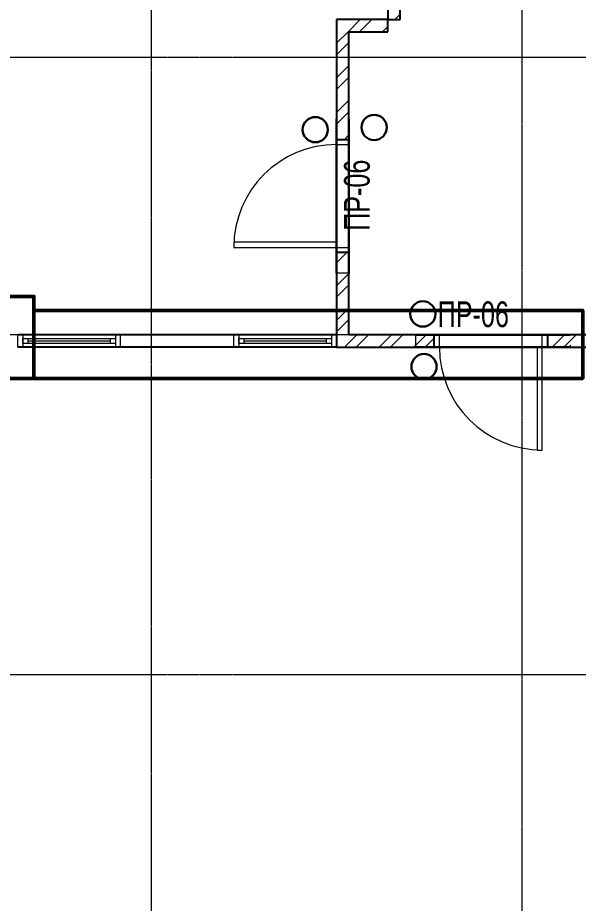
# Model space of a CAD drawing. Header units: millimetres. Extents: x -7155 to 483283, y -227682 to 148426.
# Drawn here: x 6500 to 11950, y 76675 to 85282 of the extents above; entities that cross this region are included whole.
import ezdxf
from ezdxf.enums import TextEntityAlignment as Align

# ---------------------------------------------------------------- set-up
doc = ezdxf.new("R2010")
doc.units = ezdxf.units.MM
doc.linetypes.add('CENTER2', pattern=[28.575, 19.05, -3.175, 3.175, -3.175])
for name, color, linetype, lineweight in [('АР_Двери_внутренние', 5, 'Continuous', 9), ('АР_Окна', 4, 'Continuous', 5), ('АР_Стены кирпич', 32, 'Continuous', 25), ('АР_Штриховка', 8, 'Continuous', 0)]:
    doc.layers.add(name, color=color, linetype=linetype, lineweight=lineweight)
for name, color, linetype, lineweight, true_color in [('АР_Оси_РД_100', 7, 'Continuous', 0, 0x525252), ('РД_Витраж_вн', 7, 'Continuous', 25, 0x148aff), ('РД_Оси_100', 7, 'Continuous', 0, 0x525252), ('РД_проем_инж перемыч_фахверк', 7, 'Continuous', 18, 0xff1f1f), ('СКУД', 7, 'Continuous', 0, 0xff1a1a)]:
    doc.layers.add(name, color=color, linetype=linetype, lineweight=lineweight, true_color=true_color)
doc.layers.add('РД_Перемычка инж проемов', color=5, linetype='Continuous')
doc.layers.add('РД_Проем', color=230, linetype='Continuous', lineweight=0, plot=False)
doc.layers.add('РД_проем_инж перемыч_подсчет', color=50, linetype='Continuous', lineweight=30, plot=False)
doc.styles.add('Arial0', font='arial.ttf')
doc.styles.add('ккк', font='isocpeur.ttf', dxfattribs={"width": 0.85, "oblique": 15})

# ---------------------------------------------------------------- blocks, each defined once
blk = doc.blocks.new('СОШ_2200_АР_ОСИ_М100_28.05.24')
at = {"layer": 'АР_Оси_РД_100', "linetype": 'CENTER2'}
for p, q in [((-5954.958, 84900), (119910, 84900)), ((119910, 82200), (-5954.958, 82200)), ((-5954.958, 78900), (119910, 78900))]:
    blk.add_line(p, q, dxfattribs=at)
for points in [[(7800, -6155), (7800, 139938.679)], [(11400, 139938.679), (11400, -6155)]]:
    blk.add_lwpolyline(points, dxfattribs=at)
blk = doc.blocks.new('MOK-МаркаПеремычки')
at = {"color": 0, "style": 'ккк', "oblique": 15, "width": 0.85}
blk.add_attdef('АР-ПРОЕМ:ПЕРЕМЫЧКА', text='', height=2.5, dxfattribs=at).set_placement((0, 0), align=Align.MIDDLE)

msp = doc.modelspace()

# ---------------------------------------------------------------- hatches: boundary and pattern name
at = {"layer": 'АР_Штриховка', "linetype": 'Continuous', "lineweight": 0, "true_color": 0x000000}
h = msp.add_hatch(dxfattribs=at)
h.set_pattern_fill('ANSI32', color=18, scale=25, angle=-360, style=0)
h.paths.add_polyline_path([(10098.7, 85264.4), (10218.7, 85264.4), (10218.7, 88400), (10098.7, 88400)], flags=0)
h = msp.add_hatch(dxfattribs=at)
h.set_pattern_fill('ANSI32', color=18, scale=25, angle=-360, style=0)
h.paths.add_polyline_path([(9720, 85144.4), (9600, 85264.4), (9600, 84100), (9720, 84100)], flags=0)
h.paths.add_polyline_path([(9720, 83000), (9600, 83000), (9600, 82080), (9720, 82200)], flags=0)
h = msp.add_hatch(dxfattribs=at)
h.set_pattern_fill('ANSI32', color=18, scale=25, style=0)
h.paths.add_polyline_path([(9600, 85264.4), (9720, 85144.4), (10098.7, 85144.4), (10098.7, 85264.4)], flags=0)
h = msp.add_hatch(dxfattribs=at)
h.set_pattern_fill('ANSI32', color=18, scale=25, angle=-360, style=0)
h.paths.add_polyline_path([(12400, 82080), (12400, 82200), (11650, 82200), (11650, 82080)], flags=0)
h.paths.add_polyline_path([(10550, 82080), (10550, 82200), (9720, 82200), (9600, 82080)], flags=0)

# ---------------------------------------------------------------- linework, layer by layer
at = {"color": 1, "lineweight": 50}
for points in [[(6000, 81777), (6657, 81777), (6657, 82574), (6000, 82574)], [(6657, 81777), (11994, 81777), (11994, 82438), (6657, 82438)]]:
    msp.add_lwpolyline(points, close=True, dxfattribs=at)
at = {"layer": 'АР_Двери_внутренние', "color": 18, "linetype": 'Continuous', "lineweight": 9, "true_color": 0x000000}
for points in [[(9720, 84050), (9720, 84100), (9600, 84100), (9600, 84050)], [(9600, 83050), (9600, 83100), (8600, 83100), (8600, 83050)], [(9720, 83050), (9720, 83000), (9600, 83000), (9600, 83050)], [(10600, 82200), (10550, 82200), (10550, 82080), (10600, 82080)], [(11600, 82200), (11650, 82200), (11650, 82080), (11600, 82080)], [(11600, 82080), (11550, 82080), (11550, 81080), (11600, 81080)]]:
    msp.add_lwpolyline(points, close=True, dxfattribs=at)
for centre, start, end in [((9600, 83050), 90, 180), ((11600, 82080), 180, 270)]:
    msp.add_arc(centre, 1000, start, end, dxfattribs=at)
at = {"layer": 'АР_Окна', "color": 18, "linetype": 'Continuous', "lineweight": 5, "true_color": 0x000000}
for p, q in [((7500, 82200), (6500, 82200)), ((9600, 82200), (8600, 82200)), ((6600, 82165), (6600, 82115)), ((7400, 82140), (6600, 82140)), ((7400, 82165), (7400, 82115)), ((8700, 82165), (8700, 82115)), ((9500, 82140), (8700, 82140)), ((9500, 82165), (9500, 82115)), ((7500, 82080), (6500, 82080)), ((9600, 82080), (8600, 82080))]:
    msp.add_line(p, q, dxfattribs=at)
for points in [[(6550, 82080), (6500, 82080), (6500, 82200), (6550, 82200)], [(7450, 82080), (7500, 82080), (7500, 82200), (7450, 82200)], [(8650, 82080), (8600, 82080), (8600, 82200), (8650, 82200)], [(9550, 82080), (9600, 82080), (9600, 82200), (9550, 82200)], [(7450, 82165), (7450, 82115), (6550, 82115), (6550, 82165)], [(9550, 82165), (9550, 82115), (8650, 82115), (8650, 82165)]]:
    msp.add_lwpolyline(points, close=True, dxfattribs=at)
at = {"layer": 'АР_Стены кирпич', "color": 18, "linetype": 'Continuous', "lineweight": 25, "true_color": 0x000000}
for p, q in [((10098.7, 88400), (10098.7, 85264.4)), ((10218.7, 85264.4), (10218.7, 88400)), ((9600, 85264.4), (9600, 84100)), ((10098.7, 85264.4), (9600, 85264.4)), ((10098.7, 85264.4), (10218.7, 85264.4)), ((10098.7, 85144.4), (10098.7, 85264.4)), ((9720, 84100), (9720, 85144.4)), ((9720, 85144.4), (10098.7, 85144.4)), ((9600, 84100), (9720, 84100)), ((9720, 83000), (9600, 83000)), ((9600, 83000), (9600, 82080)), ((9720, 82200), (9720, 83000)), ((10550, 82200), (9720, 82200)), ((10550, 82080), (10550, 82200)), ((12400, 82200), (11650, 82200)), ((11650, 82200), (11650, 82080)), ((9600, 82080), (10550, 82080)), ((11650, 82080), (12400, 82080))]:
    msp.add_line(p, q, dxfattribs=at)
at = {"layer": 'АР_Стены кирпич', "color": 18, "linetype": 'Continuous', "lineweight": 0, "true_color": 0x000000}
for p, q in [((9708.7, 84300), (9720, 84300)), ((9720, 82800), (9600, 82800)), ((10370, 82080), (10370, 82200)), ((11870, 82100.6), (11870, 82080))]:
    msp.add_line(p, q, dxfattribs=at)
at = {"layer": 'РД_Витраж_вн', "color": 18, "linetype": 'Continuous', "lineweight": 25, "true_color": 0x000000}
for p, q in [((9600, 82200), (6500, 82200)), ((9600, 82080), (6500, 82080))]:
    msp.add_line(p, q, dxfattribs=at)
at = {"layer": 'РД_Проем', "color": 18, "linetype": 'Continuous', "lineweight": 0, "true_color": 0x000000}
for p, q in [((9600, 84100), (9600, 83000)), ((9720, 84100), (9720, 83000)), ((9600, 82200), (6500, 82200)), ((11650, 82200), (10550, 82200)), ((9600, 82080), (6500, 82080)), ((11650, 82080), (10550, 82080))]:
    msp.add_line(p, q, dxfattribs=at)
at = {"layer": 'РД_проем_инж перемыч_подсчет', "color": 18, "linetype": 'Continuous', "lineweight": 30, "true_color": 0x000000}
for p, q in [((9600, 82800), (9600, 84300)), ((9720, 82800), (9720, 84300)), ((10370, 82200), (11870, 82200)), ((10370, 82080), (11870, 82080))]:
    msp.add_line(p, q, dxfattribs=at)
at = {"layer": 'РД_проем_инж перемыч_фахверк', "color": 18, "linetype": 'Continuous', "lineweight": 18, "true_color": 0x000000}
for p, q in [((6500, 82200), (9600, 82200)), ((6500, 82080), (9600, 82080))]:
    msp.add_line(p, q, dxfattribs=at)
at = {"layer": 'СКУД', "color": 18, "lineweight": 30, "true_color": 0x000000}
for centre in [(9393, 84194), (9965, 84216), (10439, 82403), (10450, 81891)]:
    msp.add_circle(centre, 122.9, dxfattribs=at)

# ---------------------------------------------------------------- block references
at = {"layer": 'РД_Оси_100'}
msp.add_blockref('СОШ_2200_АР_ОСИ_М100_28.05.24', (0, 0), dxfattribs=at)
at = {"layer": 'РД_Перемычка инж проемов', "color": 18, "linetype": 'Continuous', "lineweight": -3, "true_color": 0x000000}
ref = msp.add_blockref('MOK-МаркаПеремычки', (9797.4, 83556.6, 200), dxfattribs=dict(at, xscale=100, yscale=100, zscale=100, rotation=89.99999999999997))
ref.add_attrib('АР-ПРОЕМ:ПЕРЕМЫЧКА', 'ПР-06', dxfattribs={"layer": '0', "color": 0, "height": 250, "rotation": 90, "style": 'Arial0', "width": 0.7}).set_placement((9797.4, 83556.6, 200), align=Align.MIDDLE)
ref = msp.add_blockref('MOK-МаркаПеремычки', (10929.5, 82400), dxfattribs=dict(at, xscale=100, yscale=100, zscale=100))
ref.add_attrib('АР-ПРОЕМ:ПЕРЕМЫЧКА', 'ПР-06', dxfattribs={"layer": '0', "color": 0, "height": 250, "style": 'Arial0', "width": 0.7}).set_placement((10929.5, 82400), align=Align.MIDDLE)

doc.saveas('drawing.dxf')
